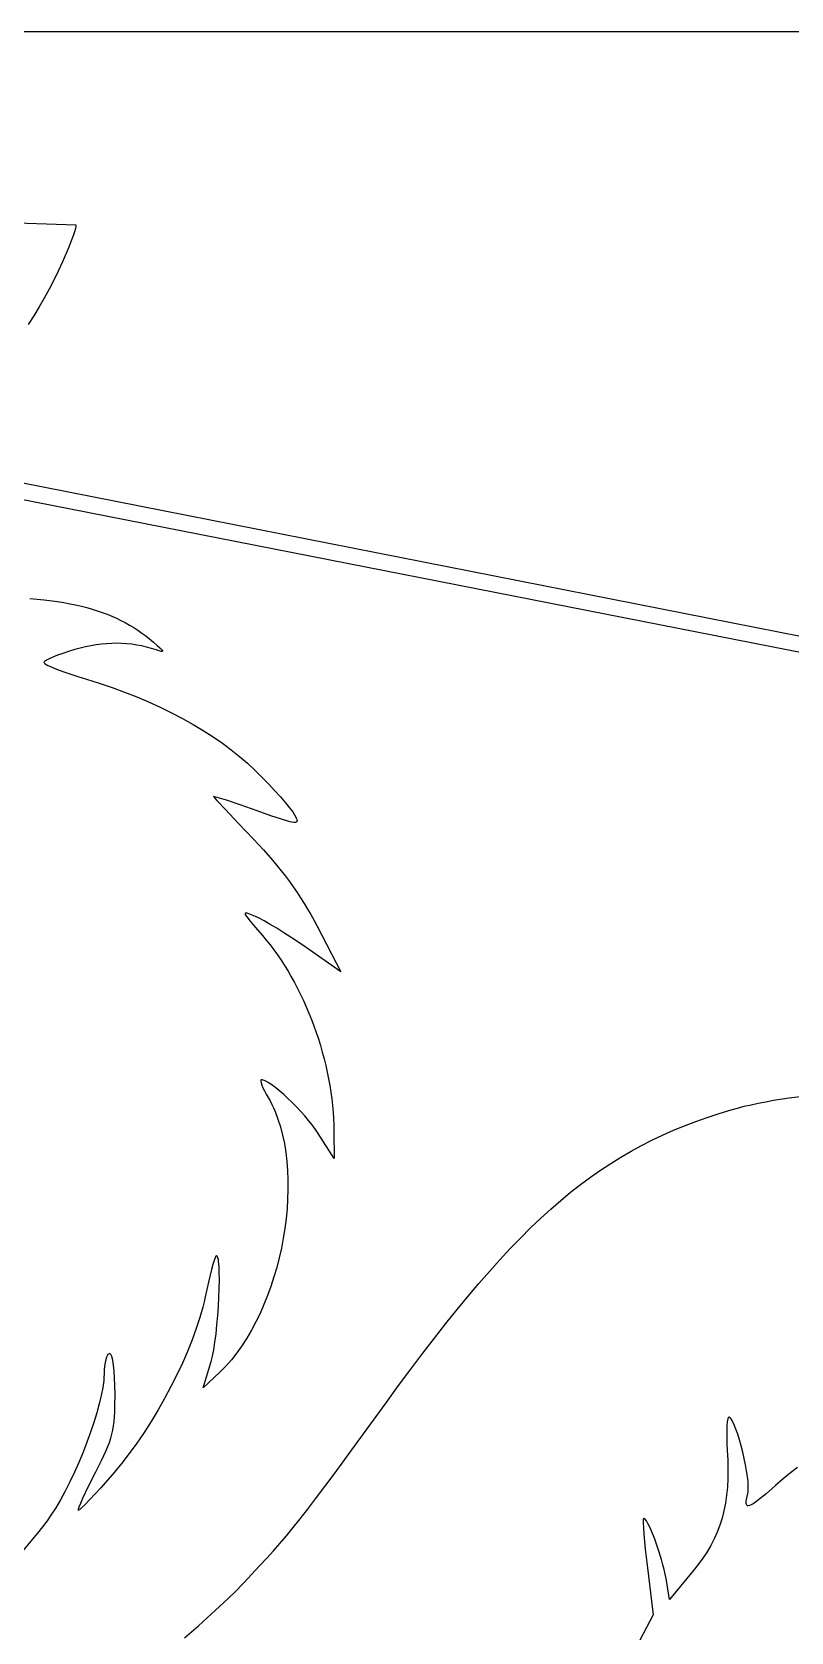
# Model space of a CAD drawing. Extents: x -29462 to 42578, y -23213 to 32194.
# Drawn here: x 22587 to 23529, y 30208 to 32194 of the extents above; entities that cross this region are included whole.
import ezdxf

# ---------------------------------------------------------------- set-up
doc = ezdxf.new("R2010")
doc.units = 0

msp = doc.modelspace()

# ---------------------------------------------------------------- linework, layer by layer
at = {"layer": 'Layer 1'}
for p, q in [((42577.9, 32194.4), (17321.4, 32194.4)), ((17700.4386, 32110.762), (22640.907, 31955.1382)), ((20346.04662, 32051.932079), (24653.805, 31206.019)), ((24918.21622, 31172.48721), (20625.5, 32018.4)), ((22640.907, 31955.1382), (22641.057953, 31954.433541)), ((22641.057953, 31954.433541), (22641.051084, 31953.437228)), ((22635.311751, 31934.990491), (22632.297073, 31927.475872)), ((22637.694306, 31941.345491), (22635.311751, 31934.990491)), ((22639.444923, 31946.539318), (22637.694306, 31941.345491)), ((22640.563787, 31950.570415), (22639.444923, 31946.539318)), ((22641.051084, 31953.437228), (22640.563787, 31950.570415)), ((22632.297073, 31927.475872), (22624.3706, 31908.974)), ((22619.168234, 31897.575779), (22613.677475, 31886.296919)), ((22624.3706, 31908.974), (22619.168234, 31897.575779)), ((22607.890817, 31875.130006), (22601.800755, 31864.067621)), ((22613.677475, 31886.296919), (22607.890817, 31875.130006)), ((22601.800755, 31864.067621), (22595.399783, 31853.102348)), ((22588.680394, 31842.22677), (22581.635082, 31831.43347)), ((22595.399783, 31853.102348), (22588.680394, 31842.22677)), ((22583.879266, 31491.245133), (22601.558112, 31489.529362)), ((22601.558112, 31489.529362), (22618.036139, 31487.378492)), ((22618.036139, 31487.378492), (22625.85384, 31486.132976)), ((22625.85384, 31486.132976), (22633.406132, 31484.770385)), ((22633.406132, 31484.770385), (22640.70461, 31483.287949)), ((22640.70461, 31483.287949), (22647.760875, 31481.682902)), ((22647.760875, 31481.682902), (22654.586523, 31479.952476)), ((22654.586523, 31479.952476), (22661.193154, 31478.093905)), ((22661.193154, 31478.093905), (22667.592364, 31476.10442)), ((22667.592364, 31476.10442), (22673.795752, 31473.981255)), ((22673.795752, 31473.981255), (22679.814916, 31471.721642)), ((22679.814916, 31471.721642), (22685.661455, 31469.322814)), ((22685.661455, 31469.322814), (22691.346966, 31466.782004)), ((22691.346966, 31466.782004), (22696.883047, 31464.096444)), ((22696.883047, 31464.096444), (22702.281297, 31461.263367)), ((22702.281297, 31461.263367), (22707.553313, 31458.280006)), ((22707.553313, 31458.280006), (22712.710694, 31455.143594)), ((22712.710694, 31455.143594), (22717.765037, 31451.851362)), ((22717.765037, 31451.851362), (22722.727941, 31448.400544)), ((22722.727941, 31448.400544), (22727.611005, 31444.788373)), ((22727.611005, 31444.788373), (22732.425825, 31441.01208)), ((22732.425825, 31441.01208), (22737.184, 31437.0689)), ((22612.529702, 31418.556184), (22607.855062, 31416.461029)), ((22618.194666, 31420.812254), (22612.529702, 31418.556184)), ((22624.694057, 31423.162848), (22618.194666, 31420.812254)), ((22631.87198, 31425.541576), (22624.694057, 31423.162848)), ((22639.57254, 31427.882049), (22631.87198, 31425.541576)), ((22646.302222, 31429.722038), (22639.57254, 31427.882049)), ((22652.975285, 31431.312684), (22646.302222, 31429.722038)), ((22659.591939, 31432.653922), (22652.975285, 31431.312684)), ((22666.152396, 31433.74569), (22659.591939, 31432.653922)), ((22672.656869, 31434.587924), (22666.152396, 31433.74569)), ((22679.105567, 31435.180562), (22672.656869, 31434.587924)), ((22685.498704, 31435.52354), (22679.105567, 31435.180562)), ((22691.83649, 31435.616795), (22685.498704, 31435.52354)), ((22698.119137, 31435.460264), (22691.83649, 31435.616795)), ((22704.346856, 31435.053884), (22698.119137, 31435.460264)), ((22710.51986, 31434.397591), (22704.346856, 31435.053884)), ((22716.638359, 31433.491322), (22710.51986, 31434.397591)), ((22722.702565, 31432.335015), (22716.638359, 31433.491322)), ((22728.712689, 31430.928606), (22722.702565, 31432.335015)), ((22734.668944, 31429.272032), (22728.712689, 31430.928606)), ((22740.57154, 31427.36523), (22734.668944, 31429.272032)), ((22737.184, 31437.0689), (22741.799612, 31433.080418)), ((22744.207799, 31426.184814), (22740.57154, 31427.36523)), ((22741.799612, 31433.080418), (22745.179613, 31429.994129)), ((22746.721992, 31425.579035), (22744.207799, 31426.184814)), ((22745.179613, 31429.994129), (22747.342928, 31427.755438)), ((22747.552399, 31425.508693), (22746.721992, 31425.579035)), ((22747.342928, 31427.755438), (22748.30848, 31426.309754)), ((22748.095193, 31425.602483), (22747.552399, 31425.508693)), ((22748.348009, 31425.867229), (22748.095193, 31425.602483)), ((22748.30848, 31426.309754), (22748.348009, 31425.867229)), ((22601.524193, 31412.362825), (22601.33204, 31411.804949)), ((22601.33204, 31411.804949), (22601.610356, 31411.223635)), ((22602.100336, 31413.019021), (22601.524193, 31412.362825)), ((22601.610356, 31411.223635), (22602.416286, 31410.498862)), ((22604.326642, 31414.593178), (22602.100336, 31413.019021)), ((22602.416286, 31410.498862), (22605.503031, 31408.661099)), ((22607.855062, 31416.461029), (22604.326642, 31414.593178)), ((22605.503031, 31408.661099), (22610.376359, 31406.375993)), ((22610.376359, 31406.375993), (22616.820352, 31403.727872)), ((22616.820352, 31403.727872), (22624.619093, 31400.801066)), ((22624.619093, 31400.801066), (22633.556666, 31397.679907)), ((22633.556666, 31397.679907), (22643.417154, 31394.448725)), ((22643.417154, 31394.448725), (22653.98464, 31391.191849)), ((22653.98464, 31391.191849), (22670.048103, 31386.178901)), ((22670.048103, 31386.178901), (22685.836994, 31380.824773)), ((22685.836994, 31380.824773), (22701.324823, 31375.143813)), ((22701.324823, 31375.143813), (22716.485098, 31369.150368)), ((22716.485098, 31369.150368), (22731.291329, 31362.858786)), ((22731.291329, 31362.858786), (22745.717026, 31356.283415)), ((22745.717026, 31356.283415), (22759.735697, 31349.438604)), ((22759.735697, 31349.438604), (22773.320852, 31342.338699)), ((22773.320852, 31342.338699), (22786.446001, 31334.998049)), ((22786.446001, 31334.998049), (22799.084653, 31327.431001)), ((22799.084653, 31327.431001), (22811.210316, 31319.651904)), ((22811.210316, 31319.651904), (22822.796501, 31311.675105)), ((22822.796501, 31311.675105), (22833.816716, 31303.514952)), ((22833.816716, 31303.514952), (22844.244472, 31295.185794)), ((22844.244472, 31295.185794), (22854.053277, 31286.701976)), ((22854.053277, 31286.701976), (22863.21664, 31278.077849)), ((22863.21664, 31278.077849), (22871.755142, 31269.53694)), ((22871.755142, 31269.53694), (22880.013268, 31261.012082)), ((22880.013268, 31261.012082), (22887.790124, 31252.729017)), ((22812.221541, 31245.405166), (22811.94224, 31245.349479)), ((22811.94224, 31245.349479), (22812.952614, 31243.995717)), ((22813.042072, 31245.263949), (22812.221541, 31245.405166)), ((22812.952614, 31243.995717), (22815.848296, 31240.70798)), ((22816.196513, 31244.427302), (22813.042072, 31245.263949)), ((22815.848296, 31240.70798), (22826.48294, 31229.198916)), ((22827.786753, 31240.792667), (22816.196513, 31244.427302)), ((22844.94801, 31235.029587), (22827.786753, 31240.792667)), ((22887.790124, 31252.729017), (22894.884815, 31244.913487)), ((22894.884815, 31244.913487), (22901.096447, 31237.791233)), ((22826.48294, 31229.198916), (22842.220884, 31212.558959)), ((22865.91534, 31227.722079), (22844.94801, 31235.029587)), ((22883.089297, 31221.688211), (22865.91534, 31227.722079)), ((22896.059824, 31217.307335), (22883.089297, 31221.688211)), ((22901.096447, 31237.791233), (22906.224124, 31231.587997)), ((22906.224124, 31231.587997), (22910.066954, 31226.529522)), ((22910.066954, 31226.529522), (22912.42404, 31222.841549)), ((22912.42404, 31222.841549), (22914.619183, 31218.389484)), ((22842.220884, 31212.558959), (22861.43684, 31192.524779)), ((22905.305724, 31214.527784), (22896.059824, 31217.307335)), ((22908.681567, 31213.722359), (22905.305724, 31214.527784)), ((22911.305805, 31213.29789), (22908.681567, 31213.722359)), ((22913.23829, 31213.247919), (22911.305805, 31213.29789)), ((22914.538871, 31213.565987), (22913.23829, 31213.247919)), ((22914.970902, 31213.861018), (22914.538871, 31213.565987)), ((22914.619183, 31218.389484), (22915.247706, 31216.663843)), ((22915.267401, 31214.245636), (22914.970902, 31213.861018)), ((22915.247706, 31216.663843), (22915.483729, 31215.280407)), ((22915.483729, 31215.280407), (22915.267401, 31214.245636)), ((22861.43684, 31192.524779), (22873.646118, 31179.477685)), ((22873.646118, 31179.477685), (22885.120523, 31166.392618)), ((22885.120523, 31166.392618), (22895.893127, 31153.224829)), ((22895.893127, 31153.224829), (22901.026589, 31146.595929)), ((22901.026589, 31146.595929), (22905.997003, 31139.929567)), ((22905.997003, 31139.929567), (22910.808501, 31133.220148)), ((22910.808501, 31133.220148), (22915.46522, 31126.462081)), ((22915.46522, 31126.462081), (22919.971292, 31119.64977)), ((22919.971292, 31119.64977), (22924.330851, 31112.777621)), ((22851.086562, 31100.446561), (22850.969345, 31100.140303)), ((22850.969345, 31100.140303), (22851.127185, 31099.209027)), ((22851.33272, 31100.651566), (22851.086562, 31100.446561)), ((22852.206414, 31100.772823), (22851.33272, 31100.651566)), ((22853.579533, 31100.534078), (22852.206414, 31100.772823)), ((22857.780461, 31099.096602), (22853.579533, 31100.534078)), ((22924.330851, 31112.777621), (22928.548031, 31105.840042)), ((22928.548031, 31105.840042), (22932.626967, 31098.831437)), ((22851.127185, 31099.209027), (22851.817136, 31097.827733)), ((22851.817136, 31097.827733), (22853.050092, 31095.966418)), ((22853.050092, 31095.966418), (22857.188604, 31090.683701)), ((22857.188604, 31090.683701), (22863.629886, 31083.120835)), ((22863.84834, 31096.579179), (22857.780461, 31099.096602)), ((22863.629886, 31083.120835), (22872.4611, 31073.037779)), ((22868.637368, 31094.296622), (22863.84834, 31096.579179)), ((22874.814742, 31090.978273), (22868.637368, 31094.296622)), ((22882.122817, 31086.781139), (22874.814742, 31090.978273)), ((22890.303953, 31081.862229), (22882.122817, 31086.781139)), ((22899.100505, 31076.37855), (22890.303953, 31081.862229)), ((22932.626967, 31098.831437), (22936.571792, 31091.746214)), ((22936.571792, 31091.746214), (22940.38664, 31084.578779)), ((22940.38664, 31084.578779), (22969.89964, 31027.849579)), ((22872.4611, 31073.037779), (22877.317892, 31067.350743)), ((22877.317892, 31067.350743), (22882.076711, 31061.440069)), ((22882.076711, 31061.440069), (22886.73393, 31055.315742)), ((22908.254832, 31070.48711), (22899.100505, 31076.37855)), ((22917.509291, 31064.344917), (22908.254832, 31070.48711)), ((22926.60624, 31058.108979), (22917.509291, 31064.344917)), ((22886.73393, 31055.315742), (22891.285918, 31048.987743)), ((22891.285918, 31048.987743), (22895.729049, 31042.466054)), ((22895.729049, 31042.466054), (22900.059694, 31035.760659)), ((22969.89964, 31027.849579), (22926.60624, 31058.108979)), ((22900.059694, 31035.760659), (22904.274223, 31028.881539)), ((22904.274223, 31028.881539), (22908.369009, 31021.838677)), ((22908.369009, 31021.838677), (22912.340424, 31014.642056)), ((22912.340424, 31014.642056), (22916.184838, 31007.301658)), ((22916.184838, 31007.301658), (22919.898624, 30999.827465)), ((22919.898624, 30999.827465), (22923.478152, 30992.22946)), ((22923.478152, 30992.22946), (22926.919795, 30984.517625)), ((22926.919795, 30984.517625), (22930.219923, 30976.701943)), ((22930.219923, 30976.701943), (22933.37491, 30968.792396)), ((22933.37491, 30968.792396), (22936.381125, 30960.798967)), ((22936.381125, 30960.798967), (22939.234941, 30952.731637)), ((22939.234941, 30952.731637), (22941.932729, 30944.600391)), ((22941.932729, 30944.600391), (22944.470861, 30936.415209)), ((22944.470861, 30936.415209), (22946.845707, 30928.186075)), ((22946.845707, 30928.186075), (22949.053641, 30919.922971)), ((22949.053641, 30919.922971), (22951.091033, 30911.635879)), ((22951.091033, 30911.635879), (22952.954255, 30903.334782)), ((22952.954255, 30903.334782), (22954.639678, 30895.029662)), ((22870.387438, 30893.383657), (22870.354537, 30892.089485)), ((22870.354537, 30892.089485), (22870.836174, 30890.043807)), ((22870.608126, 30893.720477), (22870.387438, 30893.383657)), ((22870.970992, 30893.835279), (22870.608126, 30893.720477)), ((22870.836174, 30890.043807), (22871.796234, 30887.337663)), ((22872.15099, 30893.721472), (22870.970992, 30893.835279)), ((22871.796234, 30887.337663), (22873.198602, 30884.062096)), ((22873.497336, 30893.386322), (22872.15099, 30893.721472)), ((22873.198602, 30884.062096), (22875.007163, 30880.308148)), ((22876.649173, 30892.089614), (22873.497336, 30893.386322)), ((22880.34671, 30890.020398), (22876.649173, 30892.089614)), ((22884.510153, 30887.253916), (22880.34671, 30890.020398)), ((22889.05971, 30883.865413), (22884.510153, 30887.253916)), ((22893.915587, 30879.930131), (22889.05971, 30883.865413)), ((22954.639678, 30895.029662), (22956.143674, 30886.730502)), ((22956.143674, 30886.730502), (22957.462615, 30878.447284)), ((22875.007163, 30880.308148), (22877.185801, 30876.166862)), ((22877.185801, 30876.166862), (22879.698402, 30871.729279)), ((22879.698402, 30871.729279), (22882.011249, 30867.611605)), ((22882.011249, 30867.611605), (22884.204499, 30863.362663)), ((22884.204499, 30863.362663), (22886.278945, 30858.986953)), ((22898.997991, 30875.523314), (22893.915587, 30879.930131)), ((22904.227129, 30870.720204), (22898.997991, 30875.523314)), ((22909.523209, 30865.596045), (22904.227129, 30870.720204)), ((22914.806436, 30860.22608), (22909.523209, 30865.596045)), ((22957.462615, 30878.447284), (22958.592872, 30870.18999)), ((22958.592872, 30870.18999), (22959.530816, 30861.968604)), ((22959.530816, 30861.968604), (22960.272819, 30853.793107)), ((23470.410741, 30860.947002), (23479.05798, 30862.972736)), ((23479.05798, 30862.972736), (23488.007509, 30864.889181)), ((23488.007509, 30864.889181), (23497.237703, 30866.695409)), ((23497.237703, 30866.695409), (23506.726938, 30868.390491)), ((23506.726938, 30868.390491), (23526.396026, 30871.443504)), ((23526.396026, 30871.443504), (23546.841774, 30874.040794)), ((22886.278945, 30858.986953), (22888.235381, 30854.488975)), ((22888.235381, 30854.488975), (22891.797402, 30845.144218)), ((22891.797402, 30845.144218), (22894.896913, 30835.364395)), ((22919.997018, 30854.685552), (22914.806436, 30860.22608)), ((22925.015162, 30849.049704), (22919.997018, 30854.685552)), ((22929.781075, 30843.39378), (22925.015162, 30849.049704)), ((22934.214963, 30837.793022), (22929.781075, 30843.39378)), ((22960.272819, 30853.793107), (22960.815254, 30845.673483)), ((22960.815254, 30845.673483), (22961.15449, 30837.619712)), ((23396.400745, 30836.866635), (23410.368643, 30842.187698)), ((23410.368643, 30842.187698), (23424.626787, 30847.231946)), ((23424.626787, 30847.231946), (23439.199132, 30852.019724)), ((23439.199132, 30852.019724), (23454.109632, 30856.571379)), ((23454.109632, 30856.571379), (23462.087417, 30858.812907)), ((23462.087417, 30858.812907), (23470.410741, 30860.947002)), ((22894.896913, 30835.364395), (22897.540268, 30825.185511)), ((22897.540268, 30825.185511), (22899.733819, 30814.643568)), ((22938.237033, 30832.322674), (22934.214963, 30837.793022)), ((22941.767492, 30827.057979), (22938.237033, 30832.322674)), ((22961.404492, 30796.052179), (22941.767492, 30827.057979)), ((22961.15449, 30837.619712), (22961.2869, 30829.641779)), ((22961.2869, 30829.641779), (22961.404492, 30796.052179)), ((23355.998991, 30819.039089), (23369.239874, 30825.312676)), ((23369.239874, 30825.312676), (23382.69914, 30831.248409)), ((23382.69914, 30831.248409), (23396.400745, 30836.866635)), ((22899.733819, 30814.643568), (22901.483919, 30803.77457)), ((22901.483919, 30803.77457), (22902.796921, 30792.614521)), ((23317.347105, 30797.98774), (23330.076561, 30805.396967)), ((23330.076561, 30805.396967), (23342.952538, 30812.407301)), ((23342.952538, 30812.407301), (23355.998991, 30819.039089)), ((22902.796921, 30792.614521), (22903.679177, 30781.199425)), ((23292.231941, 30781.891225), (23304.740216, 30790.159275)), ((23304.740216, 30790.159275), (23317.347105, 30797.98774)), ((22903.679177, 30781.199425), (22904.137041, 30769.565284)), ((22904.137041, 30769.565284), (22904.176864, 30757.748103)), ((23255.059248, 30754.246104), (23267.415411, 30763.954986)), ((23267.415411, 30763.954986), (23279.798323, 30773.163244)), ((23279.798323, 30773.163244), (23292.231941, 30781.891225)), ((22903.805, 30745.783885), (22903.027802, 30733.708634)), ((22904.176864, 30757.748103), (22903.805, 30745.783885)), ((23230.331357, 30733.245088), (23242.705882, 30744.016254)), ((23242.705882, 30744.016254), (23255.059248, 30754.246104)), ((22903.027802, 30733.708634), (22901.851622, 30721.558353)), ((23217.91172, 30721.912261), (23230.331357, 30733.245088)), ((22900.282813, 30709.369046), (22898.327727, 30697.176717)), ((22901.851622, 30721.558353), (22900.282813, 30709.369046)), ((23192.841292, 30697.480236), (23205.423017, 30709.997425)), ((23205.423017, 30709.997425), (23217.91172, 30721.912261)), ((22895.992718, 30685.017368), (22893.284138, 30672.927003)), ((22898.327727, 30697.176717), (22895.992718, 30685.017368)), ((23167.302964, 30670.557412), (23180.142593, 30684.340347)), ((23180.142593, 30684.340347), (23192.841292, 30697.480236)), ((22811.080721, 30664.653256), (22809.337523, 30658.384597)), ((22812.62111, 30669.614149), (22811.080721, 30664.653256)), ((22813.903648, 30673.060311), (22812.62111, 30669.614149)), ((22814.431022, 30674.150692), (22813.903648, 30673.060311)), ((22814.873292, 30674.784779), (22814.431022, 30674.150692)), ((22815.607279, 30675.221964), (22814.873292, 30674.784779)), ((22815.945814, 30675.195797), (22815.607279, 30675.221964)), ((22816.265647, 30675.012373), (22815.945814, 30675.195797)), ((22816.85002, 30674.191504), (22816.265647, 30675.012373)), ((22817.362019, 30672.794854), (22816.85002, 30674.191504)), ((22817.803267, 30670.857922), (22817.362019, 30672.794854)), ((22818.175387, 30668.416206), (22817.803267, 30670.857922)), ((22818.718733, 30662.160412), (22818.175387, 30668.416206)), ((22893.284138, 30672.927003), (22890.208339, 30660.941627)), ((23154.298451, 30656.111085), (23167.302964, 30670.557412)), ((22809.337523, 30658.384597), (22805.462871, 30642.751836)), ((22819.005036, 30654.311457), (22818.718733, 30662.160412)), ((22818.858437, 30634.97), (22819.047277, 30645.153325)), ((22819.047277, 30645.153325), (22819.005036, 30654.311457)), ((22886.771675, 30649.097243), (22882.980499, 30637.429854)), ((22890.208339, 30660.941627), (22886.771675, 30649.097243)), ((23141.105101, 30640.98102), (23154.298451, 30656.111085)), ((22801.437492, 30624.371579), (22800.077727, 30618.187289)), ((22805.462871, 30642.751836), (22801.437492, 30624.371579)), ((22817.839431, 30612.663708), (22818.451494, 30624.045467)), ((22818.451494, 30624.045467), (22818.858437, 30634.97)), ((22878.841163, 30625.975463), (22874.360019, 30614.770075)), ((22882.980499, 30637.429854), (22878.841163, 30625.975463)), ((23114.05607, 30608.588289), (23127.698958, 30625.14687)), ((23127.698958, 30625.14687), (23141.105101, 30640.98102)), ((22798.516558, 30611.844443), (22794.814531, 30598.730375)), ((22800.077727, 30618.187289), (22798.516558, 30611.844443)), ((22817.035228, 30601.10871), (22817.839431, 30612.663708)), ((22869.543421, 30603.849693), (22864.397721, 30593.25032)), ((22874.360019, 30614.770075), (22869.543421, 30603.849693)), ((23100.152481, 30591.284932), (23114.05607, 30608.588289)), ((22790.380458, 30585.123953), (22785.263389, 30571.119756)), ((22794.814531, 30598.730375), (22790.380458, 30585.123953)), ((22814.90232, 30578.614927), (22816.051864, 30589.664455)), ((22816.051864, 30589.664455), (22817.035228, 30601.10871)), ((22864.397721, 30593.25032), (22858.929272, 30583.007961)), ((23085.964237, 30573.216451), (23100.152481, 30591.284932)), ((22785.263389, 30571.119756), (22779.512372, 30556.812362)), ((22812.156614, 30558.835993), (22813.599576, 30568.244112)), ((22813.599576, 30568.244112), (22814.90232, 30578.614927)), ((22847.049538, 30563.738296), (22840.650958, 30554.782997)), ((22853.144427, 30573.158618), (22847.049538, 30563.738296)), ((22858.929272, 30583.007961), (22853.144427, 30573.158618)), ((23071.467385, 30554.362502), (23085.964237, 30573.216451)), ((22677.984213, 30546.543504), (22677.13848, 30542.766408)), ((22679.002725, 30549.663591), (22677.984213, 30546.543504)), ((22680.165682, 30552.021917), (22679.002725, 30549.663591)), ((22680.792473, 30552.882684), (22680.165682, 30552.021917)), ((22681.444752, 30553.51373), (22680.792473, 30552.882684)), ((22682.118975, 30553.901959), (22681.444752, 30553.51373)), ((22682.811602, 30554.034279), (22682.118975, 30553.901959)), ((22683.534257, 30553.78739), (22682.811602, 30554.034279)), ((22684.229184, 30553.059987), (22683.534257, 30553.78739)), ((22684.893775, 30551.871965), (22684.229184, 30553.059987)), ((22685.525424, 30550.24322), (22684.893775, 30551.871965)), ((22686.679464, 30545.743138), (22685.525424, 30550.24322)), ((22687.670448, 30539.718904), (22686.679464, 30545.743138)), ((22779.512372, 30556.812362), (22773.176455, 30542.296351)), ((22799.140902, 30511.487679), (22808.901952, 30544.043779)), ((22808.901952, 30544.043779), (22810.586412, 30550.674554)), ((22810.586412, 30550.674554), (22812.156614, 30558.835993)), ((22833.955041, 30546.328725), (22826.968138, 30538.411485)), ((22840.650958, 30554.782997), (22833.955041, 30546.328725)), ((23056.637969, 30534.702738), (23071.467385, 30554.362502)), ((22675.8089, 30524.813172), (22675.503824, 30520.794565)), ((22675.921272, 30528.540579), (22675.8089, 30524.813172)), ((22676.078676, 30533.660194), (22675.921272, 30528.540579)), ((22676.493857, 30538.437054), (22676.078676, 30533.660194)), ((22677.13848, 30542.766408), (22676.493857, 30538.437054)), ((22688.47752, 30532.329679), (22687.670448, 30539.718904)), ((22689.079822, 30523.734626), (22688.47752, 30532.329679)), ((22766.304687, 30527.666302), (22758.946117, 30513.016792)), ((22773.176455, 30542.296351), (22766.304687, 30527.666302)), ((22819.696602, 30531.067279), (22799.140902, 30511.487679)), ((22823.367552, 30534.665502), (22819.696602, 30531.067279)), ((22826.968138, 30538.411485), (22823.367552, 30534.665502)), ((23041.452036, 30514.216812), (23056.637969, 30534.702738)), ((22674.342427, 30511.95524), (22672.490821, 30502.165577)), ((22675.503824, 30520.794565), (22674.342427, 30511.95524)), ((22689.456498, 30514.092905), (22689.079822, 30523.734626)), ((22689.586692, 30503.563679), (22689.456498, 30514.092905)), ((22758.946117, 30513.016792), (22751.149793, 30498.4424)), ((23025.885632, 30492.884379), (23041.452036, 30514.216812)), ((22670.002748, 30491.568551), (22666.931946, 30480.307136)), ((22672.490821, 30502.165577), (22670.002748, 30491.568551)), ((22689.188462, 30481.618275), (22689.424726, 30488.309926)), ((22689.424726, 30488.309926), (22689.586692, 30503.563679)), ((22751.149793, 30498.4424), (22742.964763, 30484.037705)), ((22990.141993, 30443.64174), (23025.885632, 30492.884379)), ((22663.332157, 30468.524308), (22659.25712, 30456.363039)), ((22666.931946, 30480.307136), (22663.332157, 30468.524308)), ((22687.588096, 30464.195496), (22688.292685, 30469.651788)), ((22688.292685, 30469.651788), (22688.818628, 30475.429138)), ((22688.818628, 30475.429138), (22689.188462, 30481.618275)), ((22734.440077, 30469.897286), (22725.624783, 30456.115721)), ((22742.964763, 30484.037705), (22734.440077, 30469.897286)), ((23449.076759, 30464.319006), (23448.847133, 30458.092369)), ((23449.516479, 30469.308457), (23449.076759, 30464.319006)), ((23450.155898, 30472.890299), (23449.516479, 30469.308457)), ((23450.547245, 30474.100109), (23450.155898, 30472.890299)), ((23450.984617, 30474.894109), (23450.547245, 30474.100109)), ((23451.466716, 30475.250995), (23450.984617, 30474.894109)), ((23451.99224, 30475.149465), (23451.466716, 30475.250995)), ((23452.924991, 30474.39666), (23451.99224, 30475.149465)), ((23453.897717, 30473.279177), (23452.924991, 30474.39666)), ((23455.941553, 30470.039026), (23453.897717, 30473.279177)), ((23458.080672, 30465.606712), (23455.941553, 30470.039026)), ((23460.271996, 30460.159931), (23458.080672, 30465.606712)), ((22659.25712, 30456.363039), (22654.760575, 30443.966304)), ((22682.532527, 30443.766368), (22684.177077, 30448.845699)), ((22684.177077, 30448.845699), (22685.55283, 30453.883179)), ((22685.55283, 30453.883179), (22686.682323, 30458.969535)), ((22686.682323, 30458.969535), (22687.588096, 30464.195496)), ((22725.624783, 30456.115721), (22716.567928, 30442.787589)), ((23448.847133, 30458.092369), (23448.838, 30450.798968)), ((23448.838, 30450.798968), (23449.059757, 30442.609226)), ((23462.472446, 30453.87638), (23460.271996, 30460.159931)), ((23464.638945, 30446.933758), (23462.472446, 30453.87638)), ((23466.728416, 30439.509762), (23464.638945, 30446.933758)), ((22649.896264, 30431.477078), (22644.717925, 30419.038335)), ((22654.760575, 30443.966304), (22649.896264, 30431.477078)), ((22672.815609, 30421.215988), (22675.760722, 30427.369997)), ((22675.760722, 30427.369997), (22678.346887, 30433.119245)), ((22678.346887, 30433.119245), (22680.596643, 30438.554459)), ((22680.596643, 30438.554459), (22682.532527, 30443.766368)), ((22707.318563, 30430.007469), (22697.925734, 30417.86994)), ((22716.567928, 30442.787589), (22707.318563, 30430.007469)), ((22961.530599, 30404.56892), (22990.141993, 30443.64174)), ((23449.059757, 30442.609226), (23449.5228, 30433.693565)), ((23449.5228, 30433.693565), (23450.123556, 30421.56863)), ((23468.69778, 30431.78209), (23466.728416, 30439.509762)), ((23470.50396, 30423.928439), (23468.69778, 30431.78209)), ((22639.279299, 30406.793049), (22633.634126, 30394.884195)), ((22644.717925, 30419.038335), (22639.279299, 30406.793049)), ((22656.667315, 30389.41209), (22665.758392, 30407.330779)), ((22665.758392, 30407.330779), (22672.815609, 30421.215988)), ((22688.438492, 30406.469579), (22671.814794, 30387.608912)), ((22697.925734, 30417.86994), (22688.438492, 30406.469579)), ((23450.123556, 30421.56863), (23450.338921, 30409.985546)), ((23450.338921, 30409.985546), (23450.158542, 30398.90784)), ((23472.103879, 30416.126506), (23470.50396, 30423.928439)), ((23473.454458, 30408.55399), (23472.103879, 30416.126506)), ((23474.512619, 30401.388587), (23473.454458, 30408.55399)), ((23527.899994, 30405.822032), (23518.791414, 30398.445398)), ((23536.751103, 30412.500145), (23527.899994, 30405.822032)), ((22633.634126, 30394.884195), (22627.836147, 30383.454746)), ((22649.536122, 30374.435417), (22656.667315, 30389.41209)), ((22671.814794, 30387.608912), (22657.897179, 30372.481117)), ((22938.438688, 30373.627154), (22961.530599, 30404.56892)), ((23449.572067, 30388.299038), (23448.569145, 30378.122667)), ((23450.158542, 30398.90784), (23449.572067, 30388.299038)), ((23475.235286, 30394.807996), (23474.512619, 30401.388587)), ((23475.57938, 30388.989913), (23475.235286, 30394.807996)), ((23475.501824, 30384.112037), (23475.57938, 30388.989913)), ((23509.35294, 30390.342835), (23497.538349, 30380.100875)), ((23518.791414, 30398.445398), (23509.35294, 30390.342835)), ((22621.939102, 30372.647678), (22615.99673, 30362.605964)), ((22627.836147, 30383.454746), (22621.939102, 30372.647678)), ((22645.075664, 30363.963449), (22646.927623, 30368.538676)), ((22646.927623, 30368.538676), (22649.536122, 30374.435417)), ((22652.407575, 30366.796322), (22648.139797, 30362.619877)), ((22657.897179, 30372.481117), (22652.407575, 30366.796322)), ((22928.458549, 30360.568303), (22938.438688, 30373.627154)), ((23447.139423, 30368.342253), (23445.27255, 30358.921323)), ((23448.569145, 30378.122667), (23447.139423, 30368.342253)), ((23473.016312, 30368.124463), (23473.033557, 30370.317215)), ((23473.360233, 30366.522216), (23473.016312, 30368.124463)), ((23473.033557, 30370.317215), (23473.382694, 30373.091828)), ((23473.676779, 30365.945233), (23473.360233, 30366.522216)), ((23473.382694, 30373.091828), (23474.034446, 30376.439659)), ((23474.094594, 30365.519118), (23473.676779, 30365.945233)), ((23474.034446, 30376.439659), (23474.95954, 30380.352065)), ((23474.617339, 30365.24495), (23474.094594, 30365.519118)), ((23475.248672, 30365.123811), (23474.617339, 30365.24495)), ((23474.95954, 30380.352065), (23475.291465, 30382.081207)), ((23476.85174, 30365.344939), (23475.248672, 30365.123811)), ((23475.291465, 30382.081207), (23475.501824, 30384.112037)), ((23478.933074, 30366.191145), (23476.85174, 30365.344939)), ((23481.521948, 30367.671074), (23478.933074, 30366.191145)), ((23484.647638, 30369.793367), (23481.521948, 30367.671074)), ((23488.339418, 30372.56667), (23484.647638, 30369.793367)), ((23497.538349, 30380.100875), (23488.339418, 30372.56667)), ((22605.152114, 30346.550384), (22599.551978, 30339.080983)), ((22610.062772, 30353.472579), (22605.152114, 30346.550384)), ((22615.99673, 30362.605964), (22610.062772, 30353.472579)), ((22643.910611, 30360.005743), (22644.069101, 30360.905071)), ((22643.996792, 30359.558879), (22643.910611, 30360.005743)), ((22644.426672, 30359.602733), (22643.996792, 30359.558879)), ((22644.069101, 30360.905071), (22645.075664, 30363.963449)), ((22645.275613, 30360.143493), (22644.426672, 30359.602733)), ((22648.139797, 30362.619877), (22645.275613, 30360.143493)), ((22910.621929, 30338.000436), (22919.253495, 30348.777679)), ((22919.253495, 30348.777679), (22928.458549, 30360.568303)), ((23345.206249, 30347.605185), (23345.179335, 30343.724629)), ((23345.332965, 30348.7373), (23345.206249, 30347.605185)), ((23345.53854, 30349.288965), (23345.332965, 30348.7373)), ((23345.972651, 30349.525234), (23345.53854, 30349.288965)), ((23346.490744, 30349.44727), (23345.972651, 30349.525234)), ((23347.087247, 30349.069946), (23346.490744, 30349.44727)), ((23347.756586, 30348.408134), (23347.087247, 30349.069946)), ((23349.291482, 30346.290541), (23347.756586, 30348.408134)), ((23351.050849, 30343.213476), (23349.291482, 30346.290541)), ((23442.958174, 30349.823402), (23440.185942, 30341.012018)), ((23445.27255, 30358.921323), (23442.958174, 30349.823402)), ((22593.40123, 30331.216283), (22586.838735, 30323.108188)), ((22599.551978, 30339.080983), (22593.40123, 30331.216283)), ((22894.272881, 30318.466711), (22902.362256, 30327.981729)), ((22902.362256, 30327.981729), (22910.621929, 30338.000436)), ((23345.179335, 30343.724629), (23345.437681, 30337.897328)), ((23345.437681, 30337.897328), (23345.961173, 30330.373319)), ((23345.961173, 30330.373319), (23347.723128, 30311.235307)), ((23352.990104, 30339.295922), (23351.050849, 30343.213476)), ((23355.064665, 30334.656865), (23352.990104, 30339.295922)), ((23359.441371, 30323.690177), (23355.064665, 30334.656865)), ((23436.945502, 30332.450697), (23433.226504, 30324.102965)), ((23440.185942, 30341.012018), (23436.945502, 30332.450697)), ((22586.838735, 30323.108188), (22573.03396, 30306.769445)), ((22877.798643, 30299.928364), (22886.152209, 30309.200538)), ((22886.152209, 30309.200538), (22894.272881, 30318.466711)), ((23347.723128, 30311.235307), (23350.30427, 30288.310865)), ((23363.824305, 30311.265288), (23359.441371, 30323.690177)), ((23367.856803, 30298.334073), (23363.824305, 30311.265288)), ((23424.31142, 30307.902373), (23419.094631, 30299.976567)), ((23429.018594, 30315.932348), (23424.31142, 30307.902373)), ((23433.226504, 30324.102965), (23429.018594, 30315.932348)), ((22849.324632, 30269.527379), (22869.010588, 30290.395343)), ((22869.010588, 30290.395343), (22877.798643, 30299.928364)), ((23350.30427, 30288.310865), (23357.4239, 30229.744365)), ((23369.630182, 30291.976054), (23367.856803, 30298.334073)), ((23371.182203, 30285.848407), (23369.630182, 30291.976054)), ((23372.468283, 30280.070116), (23371.182203, 30285.848407)), ((23413.357875, 30292.118455), (23407.0908, 30284.291565)), ((23419.094631, 30299.976567), (23413.357875, 30292.118455)), ((22837.652317, 30257.659812), (22849.324632, 30269.527379)), ((23373.44384, 30274.760165), (23372.468283, 30280.070116)), ((23377.5778, 30248.921965), (23373.44384, 30274.760165)), ((23407.0908, 30284.291565), (23377.5778, 30248.921965)), ((22824.219917, 30244.690671), (22837.652317, 30257.659812)), ((22793.014896, 30216.208542), (22809.262441, 30230.810175)), ((22809.262441, 30230.810175), (22824.219917, 30244.690671)), ((23357.4239, 30229.744365), (23324.2937, 30166.928865)), ((22775.712289, 30201.075987), (22793.014896, 30216.208542))]:
    msp.add_line(p, q, dxfattribs=at)

doc.saveas('drawing.dxf')
